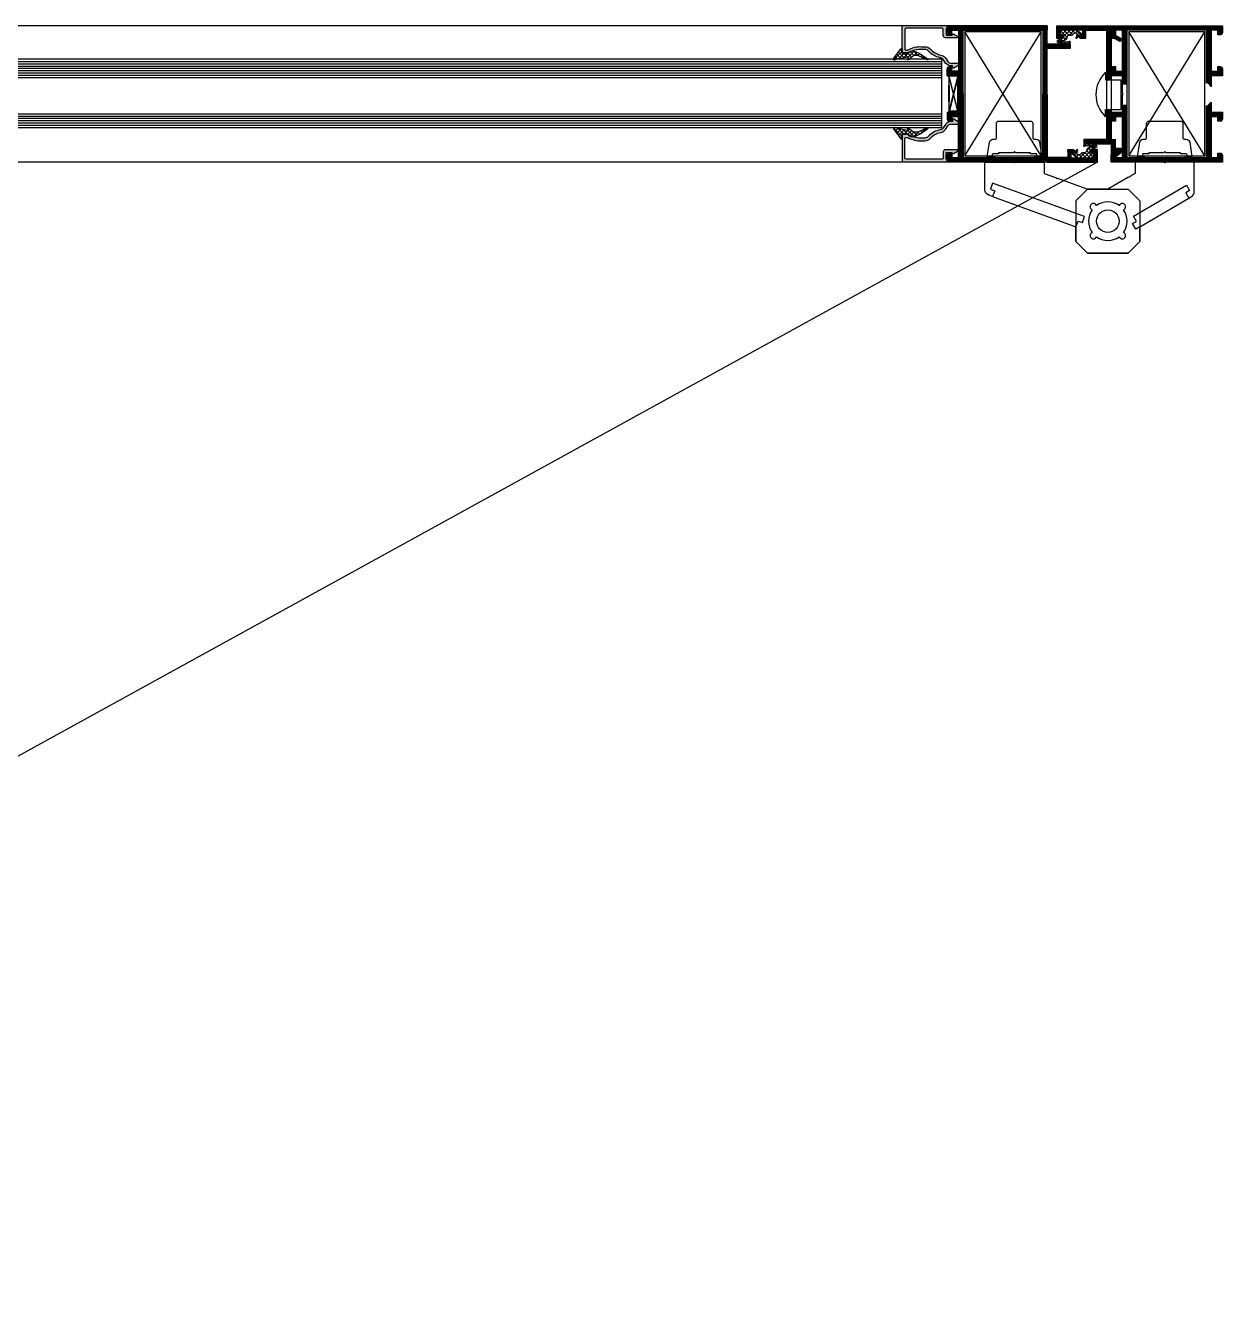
# Model space of a CAD drawing. Header units: inches. Extents: x 21 to 38546, y 13 to 15001.
# Drawn here: x 5049 to 5101.6, y 1296 to 1352.1 of the extents above; entities that cross this region are included whole.
import ezdxf

# ---------------------------------------------------------------- set-up
doc = ezdxf.new("R2010")
doc.units = ezdxf.units.IN
doc.header["$MEASUREMENT"] = 0
for name, color, linetype, lineweight in [('Z_MİM_-KM-DOOR-FRAM', 8, 'Continuous', 25), ('Z_MİM_00', 8, 'Continuous', 25), ('Z_MİM_11', 8, 'Continuous', 25), ('Z_MİM_MYM_CAM', 8, 'Continuous', 25), ('Z_MİM_profiller', 8, 'Continuous', 25)]:
    doc.layers.add(name, color=color, linetype=linetype, lineweight=lineweight)
pattern_1 = [(44.99999999999998, (-12.07030984006997, 30.65162114456598), (-0.0088388347648318, 0.0088388347648319), [])]

# ---------------------------------------------------------------- blocks, each defined once
blk = doc.blocks.new('m12')
for p, q in [((-539.2972148962028, 1418.508664331702), (-560.8916874186644, 1405.911888693602)), ((-474.6492026855532, 1405.169878742013), (-511.2972148961975, 1418.508664331729))]:
    blk.add_line(p, q)
for points in [[(-562.0568924600132, 1405.232185752812, 0.2667502984551702), (-563.2972148962027, 1403.072738500566), (-563.2972148962027, 1390.008664331702), (-550.5939822147714, 1390.008664331702), (-550.2972148962028, 1390.308664331702), (-549.9962287815608, 1390.008664331702), (-537.2972148962028, 1390.008664331702), (-537.2972148962028, 1395.008664331702), (-534.9520311380468, 1396.376688190627), (-534.8684572226605, 1396.822895665656), (-534.352703662634, 1396.726295884617), (-525.2972148962028, 1402.008664331702), (-516.2972148962028, 1402.008664331702), (-511.2972148962028, 1407.008664331702), (-511.2972148962028, 1425.008664331702), (-516.2972148962028, 1430.008664331702), (-534.2972148962028, 1430.008664331702), (-539.2972148962028, 1425.008664331702), (-539.2972148962028, 1418.508664331702), (-537.5696570944048, 1419.516406382751), (-536.1588182229382, 1417.097825460234), (-537.8863760247343, 1416.090083409186), (-536.5259242558197, 1413.757880376761), (-559.8479545800776, 1400.153362687611), (-561.2587934515461, 1402.571943610127), (-559.5312356497482, 1403.579685661175), (-560.8916874186644, 1405.911888693602)], [(-484.2972148962028, 1390.308664331714), (-484.5982010108447, 1390.008664331714), (-497.2972148962027, 1390.008664331714), (-497.2972148962027, 1395.008664331714), (-502.6721664582321, 1396.964986710915), (-502.8395745397495, 1397.323982761555), (-503.1947848300053, 1397.155204242121), (-516.5295568323864, 1402.008664331714), (-534.2972148962028, 1402.008664331714), (-539.2972148962028, 1407.008664331714), (-539.2972148962028, 1425.008664331714), (-534.2972148962028, 1430.008664331714), (-516.2972148962028, 1430.008664331714), (-511.2972148962028, 1425.008664331714), (-511.2972148962028, 1418.508664331714), (-512.2206692831833, 1415.971494255591), (-514.1000545247545, 1416.655534542243), (-515.0577109260659, 1414.024395204042), (-474.6509282322723, 1399.317529041039), (-473.693271830961, 1401.94866837924), (-475.5726570725321, 1402.632708665891), (-474.6492026855532, 1405.169878742013), (-472.9421645378891, 1404.548567667507, -0.3152987888789855), (-471.2972148962028, 1402.199336115541), (-471.2972148962028, 1390.008664331714), (-484.0004475776343, 1390.008664331714)], [(-520.3553437173316, 1409.092891833171), (-519.9972005970822, 1408.734748712923, 1.081052588357908), (-518.0232992774229, 1410.708650032583), (-518.3814423976721, 1411.066793152831, 0.3205723994267852), (-518.3814423976721, 1420.950535510574), (-518.0232992774229, 1421.308678630822), (-518.3814423976776, 1420.950535510582), (-518.0232992773336, 1421.308678630925, 1.081052588357908), (-519.9972005969933, 1423.282579950585), (-520.3553437173316, 1422.924436830234, 0.3205723994267881), (-530.239086075074, 1422.924436830234), (-530.5972291954669, 1423.282579950629, 1.081052588225139), (-532.5711305150846, 1421.308678630911), (-532.2129873947317, 1420.950535510576, 0.3205723994268065), (-532.2129873947335, 1411.066793152831), (-532.5711305150409, 1410.708650032542, 1.081052588225139), (-530.597229195323, 1408.734748712923), (-530.239086075074, 1409.092891833171), (-530.597229195323, 1408.734748712923), (-530.239086075085, 1409.092891833179, 0.3205723994267926)], [(-558.2970148962024, 1379.508884331702, 0.414213562373094), (-558.7970023962018, 1380.008871831702), (-559.7969773962025, 1380.008871831702, -0.3691552926193429), (-561.2786671608256, 1381.275418516437), (-562.2938694403067, 1387.719775445825, -0.4607546790209311), (-562.0469211462025, 1388.008671831702), (-559.5469836462019, 1388.008671831702, -0.4142135623730974), (-559.2969898962032, 1387.758678081702), (-559.2969898962032, 1387.558683081702, -0.4142135623730557), (-559.5969823962034, 1387.258690581702), (-559.7969773962025, 1387.258690581702, 0.4142135623731158), (-560.0969698962028, 1386.958698081702), (-560.0969698962028, 1386.708704331701, 0.4142135623730951), (-559.7969773962025, 1386.408711831701), (-557.2970398962016, 1386.408711831701), (-557.2970398962016, 1385.908724331702), (-550.7972023962021, 1385.908724331702), (-550.2972148962028, 1385.408736831701), (-549.7972273962016, 1385.908724331702), (-543.297389896202, 1385.908724331702), (-543.297389896202, 1386.408711831701), (-540.7974523962013, 1386.408711831701, 0.4142135623730951), (-540.4974598962028, 1386.708704331701), (-540.4974598962028, 1386.958698081702, 0.4142135623731159), (-540.7974523962013, 1387.258690581702), (-540.9974473962021, 1387.258690581702, -0.4142135623730558), (-541.2974398962026, 1387.558683081702), (-541.2974398962026, 1387.758678081702, -0.4142135623730974), (-541.0474461462029, 1388.008671831702), (-538.5475086462021, 1388.008671831702, -0.4607546790209311), (-538.300560352099, 1387.719775445825), (-539.315762631578, 1381.275418516437, -0.3691552926193427), (-540.7974523962013, 1380.008871831702), (-541.797427396202, 1380.008871831702, 0.414213562373094), (-542.2974148962014, 1379.508884331702), (-542.2974148962014, 1373.009046831702, -0.4142135623730951), (-543.297389896202, 1372.009071831702), (-550.2972148962028, 1372.009071831702), (-557.2970398962016, 1372.009071831702, -0.4142135623730951), (-558.2970148962024, 1373.009046831702)], [(-492.2970148962023, 1379.508884331714, 0.414213562373094), (-492.7970023962017, 1380.008871831714), (-493.7969773962024, 1380.008871831714, -0.3691552926193429), (-495.2786671608256, 1381.275418516449), (-496.2938694403066, 1387.719775445837, -0.4607546790209311), (-496.0469211462024, 1388.008671831714), (-493.5469836462018, 1388.008671831714, -0.4142135623730974), (-493.296989896203, 1387.758678081714), (-493.296989896203, 1387.558683081714, -0.4142135623730557), (-493.5969823962033, 1387.258690581714), (-493.7969773962024, 1387.258690581714, 0.4142135623731158), (-494.0969698962028, 1386.958698081714), (-494.0969698962028, 1386.708704331713, 0.4142135623730951), (-493.7969773962024, 1386.408711831713), (-491.2970398962016, 1386.408711831713), (-491.2970398962016, 1385.908724331713), (-484.7972023962022, 1385.908724331713), (-484.2972148962028, 1385.408736831713), (-483.7972273962016, 1385.908724331713), (-477.2973898962019, 1385.908724331713), (-477.2973898962019, 1386.408711831713), (-474.7974523962013, 1386.408711831713, 0.4142135623730951), (-474.4974598962028, 1386.708704331713), (-474.4974598962028, 1386.958698081714, 0.4142135623731159), (-474.7974523962013, 1387.258690581714), (-474.9974473962021, 1387.258690581714, -0.4142135623730558), (-475.2974398962026, 1387.558683081714), (-475.2974398962026, 1387.758678081714, -0.4142135623730974), (-475.0474461462028, 1388.008671831714), (-472.5475086462021, 1388.008671831714, -0.4607546790209311), (-472.3005603520988, 1387.719775445837), (-473.3157626315779, 1381.275418516449, -0.3691552926193427), (-474.7974523962013, 1380.008871831714), (-475.797427396202, 1380.008871831714, 0.414213562373094), (-476.2974148962014, 1379.508884331714), (-476.2974148962014, 1373.009046831714, -0.4142135623730951), (-477.2973898962019, 1372.009071831714), (-484.2972148962028, 1372.009071831714), (-491.2970398962016, 1372.009071831714, -0.4142135623730951), (-492.2970148962023, 1373.009046831714)]]:
    blk.add_lwpolyline(points, format="xyb", close=True)
blk.add_circle((-525.2972148962028, 1416.008664331713), 5)
blk = doc.blocks.new('*X100')
for p, q in [((0.6000000000000008, 14.74213562373095), (1.057864376269052, 15.2)), ((4.509902576697313, 11.4), (0.7549512883486603, 15.15495128834866)), ((0.9619417888266475, 13.33631045959123), (2.14321790242024, 14.51758657318482)), ((3.299999999999995, 10.84213562373095), (0.9979687022159378, 13.14416692151501)), ((1.298532951600398, 11.90513466939861), (3.153370446972448, 13.75997216477066)), ((1.607645654396018, 10.44648041922786), (4.16352299152466, 13.0023577563565)), ((4.328932188134529, 11.40000000000001), (5.173675536076872, 12.24474334794235)), ((1.069542366343369, 8.140610178208844), (1.571699141100899, 8.642766952966374)), ((4.506407832308855, 7.867960838455727), (1.5542718882059, 10.82009678255868)), ((1.858297259713005, 8.929365071578482), (3.299999999999995, 10.37106781186547)), ((4.501320343559641, 6.105281374238569), (1.898532951600403, 8.708068766197808)), ((1.898762177912838, 7.202063036811945), (3.582646961574107, 8.885947820473213)), ((2.485798732107331, 4.2535656850737), (4.555922317655451, 6.323689270621821)), ((4.046278254943945, 4.792556509887898), (2.487055078389392, 6.351779686442451)), ((2.552893218813454, 6.088427124746192), (4.432233047033633, 7.96776695296637)), ((1.327106781186547, 0.4406601717798216), (0.9114595351060168, 0.8563074178603519)), ((0.9590909090909095, 0.9590909090909095), (3.099999999999991, 3.099999999999991)), ((2.034213562373094, 1.501320343559641), (1.471252403545368, 2.064281502387369)), ((2.741320343559641, 2.561980515339465), (2.031045271984718, 3.272255586914386)), ((3.448427124746186, 3.622640687119284), (2.59083814042407, 4.480229671441403))]:
    blk.add_line(p, q)
blk = doc.blocks.new('2213')
for p, q in [((50, 70), (94, 70)), ((50, 70), (50, 68)), ((50, 62), (50, 68)), ((52, 68), (52, 40)), ((87, 68), (52, 68)), ((87, 40), (87, 68)), ((89, 68), (89, 50)), ((92, 68), (89, 68)), ((92, 66), (92, 68)), ((50, 62), (40, 62)), ((40, 62), (40, 60)), ((40, 60), (50, 60)), ((50, 40.3), (50, 60)), ((92, 50), (92, 52)), ((89, 50), (92, 50)), ((89, 48), (89, 40.3)), ((94, 48), (89, 48)), ((50, 40.3), (50.30000000000001, 40)), ((50, 39.7), (50.30000000000001, 40)), ((50, 39.7), (50, 12)), ((52, 12), (52, 40)), ((87, 40), (87, 12)), ((89, 40.3), (88.7, 40)), ((89, 39.7), (88.7, 40)), ((89, 32), (89, 39.7)), ((94, 32), (89, 32)), ((89, 12), (89, 30)), ((89, 30), (92, 30)), ((92, 30), (92, 28)), ((28, 10), (28, 15.5)), ((31, 14.3), (29.5, 14.3)), ((29.5, 14.3), (29.5, 11.8)), ((29.5, 11.8), (39.5, 11.8)), ((39.5, 14.3), (38, 14.3)), ((39.5, 11.8), (39.5, 14.3)), ((41, 15.5), (41, 12)), ((41, 12), (50, 12)), ((87, 12), (52, 12)), ((92, 12), (89, 12)), ((92, 14), (92, 12)), ((50, 10), (28, 10)), ((50, 10), (94, 10))]:
    blk.add_line(p, q)
for points in [[(94, 70), (94, 67, -0.4142135623730951), (93, 66), (92, 66)], [(94, 48), (94, 51, 0.414213562373095), (93, 52), (92, 52)], [(94, 32), (94, 29, -0.414213562373095), (93, 28), (92, 28)], [(28, 15.5), (30.4, 15.5, -0.4142135623730951), (31, 14.9), (31, 14.3)], [(41, 15.5), (38.6, 15.5, 0.414213562373095), (38, 14.9), (38, 14.3)], [(94, 10), (94, 13, 0.4142135623730951), (93, 14), (92, 14)]]:
    blk.add_lwpolyline(points, format="xyb")
blk = doc.blocks.new('2205')
for p, q in [((26.10000000000001, 56), (26.10000000000001, 57.5)), ((26.10000000000001, 57.5), (28.7, 55.4)), ((12, 50), (12, 52)), ((12, 52), (24, 52)), ((24, 52), (24, 56)), ((24, 56), (26.10000000000001, 56)), ((26, 54), (26, 50)), ((27.5, 54), (26, 54)), ((22.00000000000001, 50), (12, 50)), ((22, 15.3), (22.00000000000001, 50)), ((24, 5.700000000000001), (24, 50)), ((24, 50), (26, 50)), ((22, 15.3), (22.3, 15)), ((22.3, 15), (22, 14.7)), ((22, 2), (22, 14.7)), ((25.7, 5.7), (24, 5.700000000000001)), ((25.7, 5.7), (27.7, 6.799999999999998)), ((0, 0), (3e-16, 5.5)), ((3e-16, 5.5), (2.5, 5.5)), ((0, 0), (24, 0)), ((3, 4.299999999999998), (1.5, 4.299999999999998)), ((1.5, 4.299999999999998), (1.5, 1.799999999999999)), ((1.5, 1.799999999999999), (11.5, 1.799999999999999)), ((3, 5), (3, 4.299999999999998)), ((10, 4.299999999999998), (10, 5)), ((11.5, 4.299999999999998), (10, 4.299999999999998)), ((10.5, 5.5), (13, 5.5)), ((11.5, 1.799999999999999), (11.5, 4.299999999999998)), ((13, 5.5), (13, 2)), ((13, 2), (22, 2)), ((24, 0), (24, 4.2)), ((24, 4.2), (26, 4.2)), ((26, 4.2), (28.4, 5.599999999999998))]:
    blk.add_line(p, q)
for centre, radius, start, end in [((27.95999999999989, 54.8200000000001), 0.9402127418834924, 240.7086378290247, 38.08877288096624), ((27.89799999999997, 6.111333333333305), 0.7165652641440171, 314.4722906372063, 106.0405836898524), ((2.5, 5), 0.5, 0, 90), ((10.5, 5), 0.5, 90, 180)]:
    blk.add_arc(centre, radius, start, end)
blk = doc.blocks.new('*X97')
for p, q in [((30.12388155425117, 15.83805922287442), (28.60955262170048, 17.35238815542512)), ((28.73205806953521, 16.35768939877062), (29.3, 16.92563132923541)), ((29.37436867076458, 17), (30.02924240491751, 17.65487373415291)), ((30.52970773009196, 17.2), (30.0683209115074, 17.66138681858457)), ((31.34213562373095, 17.19999999999999), (31.94213562373095, 17.8)), ((32.29747468305833, 17.2), (31.69747468305832, 17.8)), ((33.082426932523, 17.17252435582567), (33.52792206135787, 17.61801948466054)), ((34.13262081801235, 17.13262081801235), (33.70873606004115, 17.55650557598354)), ((29.70000000000001, 13.79009742330268), (30.10990257669733, 14.2)), ((30.52640687119285, 11.9), (29.7, 12.72640687119284)), ((29.89106781186548, 12.21339828220179), (32.81941738241592, 15.14174785275223)), ((32.29417382415922, 11.9), (29.99708691207962, 14.19708691207961)), ((30.02809041582063, 15.88595479208968), (30.67370849898477, 16.53157287525381)), ((31.12198051533946, 15.21207793864214), (32.07326838446488, 16.16336580776756)), ((34.06194077712559, 11.9), (31.2, 14.76194077712558)), ((32.93514613495402, 14.79456159513794), (31.22970773009197, 16.5)), ((31.34543648263007, 11.9), (33.57119706885839, 14.12576058622832)), ((33.11320343559643, 11.9), (35.10660171779822, 13.89339828220178)), ((35.82970773009196, 11.9), (33.61213466261495, 14.11757306747701)), ((34.8809703885628, 11.9), (36.10477631085025, 13.12380592228744)), ((37.29126628561808, 12.20620839744024), (36.36456223588194, 13.13291244717639)), ((36.6, 15.38679656440357), (36.61980515339465, 15.40660171779821)), ((36.64873734152918, 11.9), (38.75898987322333, 14.01025253169416)), ((38.28294042996507, 12.98230120605962), (36.93912639399589, 14.32611524202881)), ((36.98512129857035, 14.00415091000755), (37.66032346285427, 14.67935307429146)), ((39.20000000000001, 13.83300858899106), (39.03300858899107, 14))]:
    blk.add_line(p, q)
blk = doc.blocks.new('A$C26d8dfcf')
h = blk.add_hatch()
h.set_pattern_fill('ANSI31', color=256, scale=0.1, angle=360, style=0)
h.set_pattern_definition([(44.99999999999998, (-12.11030984008175, 30.65162114456598), (-0.0088388347648318, 0.0088388347648319), [])])
h.paths.add_polyline_path([(245.9468377056801, 73.09734060960864), (245.9468377056801, 75.86734060961591), (245.916837705674, 75.89734060960882), (245.9468377056801, 75.92734060961357), (245.9468377056801, 77.89734060960879), (246.9468377056801, 77.89734060960879), (246.9468377056801, 78.09734060960864), (245.9468377056801, 78.09734060960864), (245.9468377056801, 78.697340609609), (245.9468377056801, 78.89734060960882), (241.5468377056786, 78.89734060960882), (241.5468377056786, 78.59734060960864, 0.4142135623730951), (241.6468377056772, 78.49734060960874), (241.7468377056794, 78.49734060960874), (241.7468377056794, 78.697340609609), (242.0468377056786, 78.697340609609), (242.0468377056786, 76.89734060960882), (241.7468377056794, 76.89734060960882), (241.7468377056794, 77.09734060960864), (241.6468377056772, 77.09734060960864, 0.414213562373095), (241.5468377056786, 76.99734060960874), (241.5468377056786, 76.697340609609), (242.0468377056786, 76.697340609609), (242.0468377056786, 75.92734060961357), (242.0768377056847, 75.89734060960882), (242.0468377056786, 75.86734060961591), (242.0468377056786, 75.09734060960864), (241.5468377056786, 75.09734060960864), (241.5468377056786, 74.79734060960891, 0.4142135623731113), (241.6468377056772, 74.697340609609), (241.7468377056794, 74.697340609609), (241.7468377056794, 74.89734060960882), (242.0468377056786, 74.89734060960882), (242.0468377056786, 73.09734060960864), (241.7468377056794, 73.09734060960864), (241.7468377056794, 73.29734060960891), (241.6468377056772, 73.29734060960891, 0.4142135623730951), (241.5468377056786, 73.197340609609), (241.5468377056786, 72.89734060960879), (243.7776499764077, 72.89734060960879), (243.7776499764077, 73.09734060960864), (242.2468377056794, 73.09734060960864), (242.2468377056794, 75.89734060960882), (242.2468377056794, 78.697340609609), (245.7468377056794, 78.697340609609), (245.7468377056794, 75.89734060960882), (245.7468377056794, 73.09734060960864), (243.7776499764077, 73.09734060960864), (243.7776499764077, 72.89734060960879), (245.9468377056801, 72.89734060960879), (248.1468377056772, 72.89734060960879), (248.1468377056772, 73.447340609609), (247.9068377056865, 73.447340609609, 0.4142135623730951), (247.8468377056779, 73.38734060961133), (247.8468377056779, 73.32734060961366), (247.9968377056794, 73.32734060961366), (247.9968377056794, 73.07734060961366), (246.9968377056793, 73.07734060961366), (246.9968377056793, 73.32734060961366), (247.1468377056772, 73.32734060961366), (247.1468377056772, 73.38734060961133, 0.414213562373095), (247.0868377056686, 73.447340609609), (246.8468377056779, 73.447340609609), (246.8468377056779, 73.09734060960864)])
h = blk.add_hatch()
h.set_pattern_fill('ANSI31', color=256, scale=0.1, angle=360, style=0)
h.set_pattern_definition(pattern_1)
h.paths.add_polyline_path([(248.5468377056786, 73.89734060960882), (247.5468377056786, 73.89734060960882), (247.5468377056786, 73.697340609609), (248.7468377056794, 73.697340609609), (248.7468377056794, 73.29734060960891), (248.9568377056894, 73.29734060960891), (248.9568377056894, 73.14734060960882), (249.2168377056732, 73.35734060960658, 0.8198039027182993), (249.0968377056779, 73.49734060960874), (248.9468377056801, 73.49734060960874), (248.9468377056801, 73.89734060960882), (248.7468377056794, 73.89734060960882), (248.7468377056794, 75.21734060961579), (248.5468377056786, 75.21734060961579)])
h.paths.add_polyline_path([(248.5468377056786, 77.42734060961357), (248.5768377056847, 77.39734060960882), (248.5468377056786, 77.36734060961591), (248.5468377056786, 76.51734060961599), (248.7468377056794, 76.51734060961599), (248.7468377056794, 78.32734060961366), (248.916837705674, 78.32734060961366), (249.1168377056747, 78.21734060961579, 0.7782565938069677), (249.1868377056708, 78.33734060961116), (248.9468377056801, 78.4773406096133), (248.7468377056794, 78.4773406096133), (248.7468377056794, 78.89734060960882), (246.3468377056779, 78.89734060960882), (246.3468377056779, 78.34734060960864), (246.5968377056779, 78.34734060960864, 0.4142135623730951), (246.6468377056772, 78.39734060960882), (246.6468377056772, 78.46734060961579), (246.4968377056794, 78.46734060961579), (246.4968377056794, 78.71734060961577), (247.4968377056793, 78.71734060961577), (247.4968377056793, 78.46734060961579), (247.3468377056779, 78.46734060961579), (247.3468377056779, 78.39734060960882, 0.4142135623730951), (247.3968377056772, 78.34734060960864), (247.6468377056772, 78.34734060960864), (247.6468377056772, 78.697340609609), (248.5468377056786, 78.697340609609)])
h = blk.add_hatch()
h.set_pattern_fill('ANSI31', color=256, scale=0.1, angle=360, style=0)
h.set_pattern_definition(pattern_1)
h.paths.add_polyline_path([(253.6468377056772, 72.89734060960879), (253.6468377056772, 73.197340609609, 0.4142135623730951), (253.5468377056786, 73.29734060960891), (253.4468377056801, 73.29734060960891), (253.4468377056801, 73.09734060960864), (253.1468377056772, 73.09734060960864), (253.1468377056772, 74.89734060960882), (253.4468377056801, 74.89734060960882), (253.4468377056801, 74.69789426246234), (253.5573459899533, 74.69789426246234, 0.3837041459332901), (253.6468377056772, 74.79734060960891), (253.6468377056772, 75.09734060960864), (253.1468377056772, 75.09734060960864), (253.1468377056772, 75.53200052991588), (252.9885845660501, 75.37342324859766), (252.9468377056801, 75.37342324859766), (252.9468377056801, 73.09734060960864), (250.3376499764163, 73.09734060960864), (250.3376499764163, 72.89734060960879)])
h.paths.add_polyline_path([(249.4468377056801, 73.09734060960864), (249.4468377056801, 75.39734060960879), (249.2468377056793, 75.39734060960879), (249.2468377056793, 75.09734060960864), (248.7468377056794, 75.09734060960864), (248.7468377056794, 74.79734060960891, 0.414213562373095), (248.8468377056779, 74.697340609609), (248.9468377056801, 74.697340609609), (248.9468377056801, 74.89734060960882), (249.2468377056793, 74.89734060960882), (249.2468377056793, 73.09734060960864), (248.9468377056801, 73.09734060960864), (248.9468377056801, 73.29734060960891), (248.8468377056779, 73.29734060960891, 0.4142135623730951), (248.7468377056794, 73.197340609609), (248.7468377056794, 72.89734060960879), (250.3376499764163, 72.89734060960879), (250.3376499764163, 73.09734060960864)])
h.paths.add_polyline_path([(249.4468377056801, 78.697340609609), (252.9468377056801, 78.697340609609), (252.9468377056801, 76.37342324859766), (252.9885845660501, 76.37342324859766), (253.1468377056772, 76.21484596727943), (253.1468377056772, 76.697340609609), (253.6468377056772, 76.697340609609), (253.6468377056772, 76.99734060960874, 0.414213562373095), (253.5468377056786, 77.09734060960864), (253.4468377056801, 77.09734060960864), (253.4468377056801, 76.89734060960882), (253.1468377056772, 76.89734060960882), (253.1468377056772, 78.697340609609), (253.4468377056801, 78.697340609609), (253.4468377056801, 78.49734060960874), (253.5468377056786, 78.49734060960874, 0.4142135623730951), (253.6468377056772, 78.59734060960864), (253.6468377056772, 78.89734060960882), (248.7468377056794, 78.89734060960882), (248.7468377056794, 78.59734060960864, 0.4142135623730951), (248.8468377056779, 78.49734060960874), (248.9468377056801, 78.49734060960874), (248.9468377056801, 78.697340609609), (249.2468377056793, 78.697340609609), (249.2468377056793, 76.89734060960882), (248.9468377056801, 76.89734060960882), (248.9468377056801, 77.09734060960864), (248.8468377056779, 77.09734060960864, 0.414213562373095), (248.7468377056794, 76.99734060960874), (248.7468377056794, 76.697340609609), (249.2468377056793, 76.697340609609), (249.2468377056793, 76.33734060961116), (249.4468377056801, 76.33734060961116)])
at = {"layer": 'Z_MİM_profiller'}
h = blk.add_hatch(color=256, dxfattribs=at)
edge = h.paths.add_edge_path()
edge.add_line((241.7230078208304, 77.24612740615656), (242.0022671050647, 77.24612740615656))
edge.add_arc((242.0022671050734, 77.19155680556624), 0.0545706005903242, -59.9999999906571, 90.00000000916123, ccw=False)
edge.add_line((242.0295524053763, 77.14429727915967), (241.8318377056639, 77.03014664405327))
edge.add_arc((241.8168377056664, 77.05612740616488), 0.0299999999970694, 179.9999999977202, 299.9999999976856, ccw=False)
edge.add_line((241.7868377056693, 77.05612740616607), (241.7868377056693, 77.12612740618442))
edge.add_line((241.7868377056693, 77.12612740618442), (241.7230078208304, 77.12612740618442))
edge.add_arc((241.7230078208226, 77.42612740618083), 0.2999999999964018, 215.0000000015367, 270.00000000150357, ccw=False)
edge.add_line((241.4772622075434, 77.25405447527099), (241.3692896767534, 77.40825522991192))
edge.add_arc((241.2054592678735, 77.29353994264335), 0.2000000000171651, 34.99999999598232, 79.67871889418444)
edge.add_arc((241.406127027523, 78.39541672804386), 0.9199999999682562, 221.3832567437989, 259.6787189003643, ccw=False)
edge.add_arc((240.5657862233376, 77.65499297583986), 0.2000000000348149, 41.38325673217528, 89.99999999040847)
edge.add_line((240.5657862233711, 77.85499297587467), (240.3192186580527, 77.85499297587467))
edge.add_arc((240.3668377057265, 76.85612740620276), 0.9999999999886737, 92.72940263995385, 118.9550243750617)
edge.add_arc((239.7858902037469, 77.90612740618835), 0.2000000000221901, 269.99999999815986, 298.9550243700056, ccw=False)
edge.add_line((239.7858902037405, 77.70612740616615), (239.5968377056779, 77.70612740616615))
edge.add_arc((239.5968377056672, 77.73612740615793), 0.0299999999917873, 180.0000000203556, 270.0000000204098, ccw=False)
edge.add_line((239.5668377056754, 77.73612740614728), (239.5668377056754, 78.87612740618442))
edge.add_arc((239.5968377056674, 78.87612740617399), 0.0299999999919862, 89.99999997991591, 179.9999999800787, ccw=False)
edge.add_line((239.5968377056779, 78.90612740616598), (241.5168377056762, 78.90612740616598))
edge.add_arc((241.5168377056867, 78.87612740617404), 0.0299999999919436, 1.983988795473124e-08, 90.00000002002992, ccw=False)
edge.add_line((241.5468377056786, 78.87612740618442), (241.5468377056786, 78.81612740617537))
edge.add_arc((241.5168377056635, 78.81612740616258), 0.0300000000151215, -89.99999997573622, 2.4426583422609838e-08, ccw=False)
edge.add_line((241.5168377056762, 78.78612740614744), (241.4968377056794, 78.78612740614744))
edge.add_line((241.4968377056794, 78.78612740614744), (241.4968377056794, 78.48612740614728))
edge.add_line((241.4968377056794, 78.48612740614728), (241.7668377056762, 78.48612740614728))
edge.add_line((241.7668377056762, 78.48612740614728), (241.7870449651054, 78.52112740615668))
edge.add_arc((241.8130257272182, 78.50612740616589), 0.0299999999947565, 60.00000001445437, 150.0000000145249, ccw=False)
edge.add_line((241.828025727209, 78.53210816827868), (241.9987789026709, 78.43352377645031))
edge.add_arc((241.9807200996888, 78.40224501214958), 0.0361176059744581, -89.99999999048651, 60.00000000945329, ccw=False)
edge.add_line((241.9807200996948, 78.36612740617511), (241.4768377056826, 78.36612740617511))
edge.add_arc((241.4768377056835, 78.46612740617459), 0.0999999999994827, 179.9999999994952, 269.9999999994952, ccw=False)
edge.add_line((241.376837705684, 78.46612740617547), (241.376837705684, 78.73612740614728))
edge.add_arc((241.3268377056843, 78.7361274061477), 0.0499999999997272, 359.9999999995115, 449.9999999995115)
edge.add_line((241.3268377056847, 78.78612740614744), (239.73683770567, 78.78612740614744))
edge.add_arc((239.7368377056705, 78.73612740614776), 0.0499999999996845, 90.00000000055367, 180.0000000005537)
edge.add_line((239.6868377056708, 78.73612740614728), (239.6868377056708, 77.87612740618442))
edge.add_arc((239.7368377056703, 77.87612740618415), 0.0499999999994429, 179.9999999996906, 269.9999999997069)
edge.add_line((239.73683770567, 77.8261274061847), (239.7884779560409, 77.8261274061847))
edge.add_arc((239.7884779560607, 77.89612740615082), 0.0699999999661429, 269.9999999837853, 299.0790985077294)
edge.add_arc((240.3668377056296, 76.85612740614656), 1.120000000004593, 87.42098307092601, 119.0790985217865, ccw=False)
edge.add_line((240.4172345006628, 77.97499297584682), (240.5657862233711, 77.97499297584682))
edge.add_arc((240.5657862233923, 77.6549929758444), 0.3200000000024232, 41.383256745569724, 90.00000000380652, ccw=False)
edge.add_arc((241.4061270275716, 78.39541672808488), 0.8000000000201412, 221.3832567424391, 259.6787188989832)
edge.add_arc((241.2054592679184, 77.29353994266398), 0.319999999985987, 35.000000001685805, 79.6787188999727, ccw=False)
edge.add_line((241.467587922074, 77.47708440229599), (241.5755604528604, 77.3228836476087))
edge.add_arc((241.7230078208269, 77.42612740615218), 0.179999999995612, 215.0000000010877, 270.0000000011308)
h = blk.add_hatch(color=256, dxfattribs=at)
edge = h.paths.add_edge_path()
edge.add_line((241.7230078208304, 74.56612740617535), (242.0022671050647, 74.56612740617535))
edge.add_arc((242.0022671050734, 74.62069800676572), 0.0545706005903526, 269.9999999908388, 419.9999999906571)
edge.add_line((242.0295524053763, 74.66795753317228), (241.8318377056639, 74.78210816827868))
edge.add_arc((241.8168377056664, 74.75612740616708), 0.0299999999970694, 60.00000000231434, 180.0000000022798)
edge.add_line((241.7868377056693, 74.75612740616589), (241.7868377056693, 74.68612740614753))
edge.add_line((241.7868377056693, 74.68612740614753), (241.7230078208304, 74.68612740614753))
edge.add_arc((241.7230078208226, 74.38612740615113), 0.2999999999964018, 89.99999999850183, 144.9999999984687)
edge.add_line((241.4772622075434, 74.55820033706095), (241.3692896767534, 74.40399958242006))
edge.add_arc((241.2054592678735, 74.51871486968861), 0.2000000000171569, 280.3212811058163, 325.000000004021, ccw=False)
edge.add_arc((241.4061270275231, 73.4168380842881), 0.9199999999682754, 100.3212810996373, 138.6167432562029)
edge.add_arc((240.5657862233376, 74.1572618364921), 0.200000000034803, 270.0000000095834, 318.6167432678163, ccw=False)
edge.add_line((240.5657862233711, 73.9572618364573), (240.3192186580527, 73.9572618364573))
edge.add_arc((240.3668377057265, 74.95612740612918), 0.9999999999886569, 241.04497562494151, 267.2705973600494, ccw=False)
edge.add_arc((239.7858902037469, 73.90612740614361), 0.2000000000221777, 61.04497562999238, 90.00000000184014)
edge.add_line((239.7858902037405, 74.1061274061658), (239.5968377056779, 74.1061274061658))
edge.add_arc((239.5968377056672, 74.07612740617402), 0.0299999999917731, 89.99999997953589, 179.9999999796173)
edge.add_line((239.5668377056754, 74.0761274061847), (239.5668377056754, 72.93612740614753))
edge.add_arc((239.5968377056674, 72.93612740615796), 0.0299999999919862, 180.0000000199213, 270.0000000200841)
edge.add_line((239.5968377056779, 72.90612740616598), (241.5168377056762, 72.90612740616598))
edge.add_arc((241.5168377056867, 72.93612740615792), 0.0299999999919436, 269.9999999799701, 359.9999999801601)
edge.add_line((241.5468377056786, 72.93612740614753), (241.5468377056786, 72.99612740615656))
edge.add_arc((241.5168377056634, 72.99612740616938), 0.0300000000151499, 359.999999975519, 449.9999999756819)
edge.add_line((241.5168377056762, 73.02612740618451), (241.4968377056794, 73.02612740618451))
edge.add_line((241.4968377056794, 73.02612740618451), (241.4968377056794, 73.3261274061847))
edge.add_line((241.4968377056794, 73.3261274061847), (241.7668377056762, 73.3261274061847))
edge.add_line((241.7668377056762, 73.3261274061847), (241.7870449651054, 73.29112740617529))
edge.add_arc((241.8130257272182, 73.30612740616607), 0.029999999994774, 209.9999999854244, 299.9999999854986)
edge.add_line((241.828025727209, 73.28014664405327), (241.9987789026709, 73.37873103588163))
edge.add_arc((241.9807200996888, 73.41000980018237), 0.0361176059744581, 299.9999999905467, 449.9999999904865)
edge.add_line((241.9807200996948, 73.44612740615682), (241.4768377056826, 73.44612740615682))
edge.add_arc((241.4768377056835, 73.34612740615735), 0.0999999999994685, 90.00000000048853, 180.0000000004967)
edge.add_line((241.376837705684, 73.34612740615648), (241.376837705684, 73.0761274061847))
edge.add_arc((241.3268377056843, 73.07612740618426), 0.0499999999997272, -89.99999999951149, 5.04826402902836e-10, ccw=False)
edge.add_line((241.3268377056847, 73.02612740618451), (239.73683770567, 73.02612740618451))
edge.add_arc((239.7368377056705, 73.0761274061842), 0.0499999999996845, 179.9999999994301, 269.99999999944635, ccw=False)
edge.add_line((239.6868377056708, 73.0761274061847), (239.6868377056708, 73.93612740614753))
edge.add_arc((239.7368377056703, 73.9361274061478), 0.0499999999994429, 90.00000000029308, 180.0000000003094, ccw=False)
edge.add_line((239.73683770567, 73.98612740614728), (239.7884779560409, 73.98612740614728))
edge.add_arc((239.7884779560607, 73.91612740618112), 0.0699999999661571, 60.920901492250096, 90.0000000161914, ccw=False)
edge.add_arc((240.3668377056296, 74.9561274061854), 1.120000000004593, 240.9209014782135, 272.579016929074)
edge.add_line((240.4172345006628, 73.83726183648514), (240.5657862233711, 73.83726183648514))
edge.add_arc((240.5657862233923, 74.15726183648756), 0.3200000000024232, 269.9999999961986, 318.6167432544356)
edge.add_arc((241.4061270275715, 73.41683808424708), 0.8000000000200865, 100.32128110101132, 138.6167432575561, ccw=False)
edge.add_arc((241.2054592679184, 74.51871486966796), 0.3199999999860251, 280.3212811000364, 324.9999999983221)
edge.add_line((241.467587922074, 74.33517041003597), (241.5755604528604, 74.48937116472325))
edge.add_arc((241.7230078208268, 74.38612740617978), 0.1799999999955887, 89.99999999886012, 144.9999999989071, ccw=False)
for p, q in [((240.5046357247957, 78.8971130306345, 0.0016274945012187), (151.9289387187833, 78.90047471263459)), ((249.2468377056793, 76.33734060961116), (249.4468377056801, 76.33734060961116)), ((240.5046357247957, 72.8971130306345, 0.0016274945012187), (151.9289387187833, 72.90047471263459))]:
    blk.add_line(p, q)
blk.add_lwpolyline([(253.1468377056772, 75.53200052991588), (253.1468377056772, 75.09734060960864), (253.6468377056772, 75.09734060960864), (253.6468377056772, 74.79734060960891, -0.414213562373095), (253.5468377056786, 74.697340609609), (253.4468377056801, 74.697340609609), (253.4468377056801, 74.89734060960882), (253.1468377056772, 74.89734060960882), (253.1468377056772, 73.09734060960864), (253.4468377056801, 73.09734060960864), (253.4468377056801, 73.29734060960891), (253.5468377056786, 73.29734060960891, -0.4142135623730951), (253.6468377056772, 73.197340609609), (253.6468377056772, 72.89734060960879), (248.7468377056794, 72.89734060960879), (248.7468377056794, 73.197340609609, -0.4142135623730951), (248.8468377056779, 73.29734060960891), (248.9468377056801, 73.29734060960891), (248.9468377056801, 73.09734060960864), (249.2468377056793, 73.09734060960864), (249.2468377056793, 74.89734060960882), (248.9468377056801, 74.89734060960882), (248.9468377056801, 74.697340609609), (248.8468377056779, 74.697340609609, -0.414213562373095), (248.7468377056794, 74.79734060960891), (248.7468377056794, 75.09734060960864), (249.2468377056793, 75.09734060960864), (249.2468377056793, 75.86734060961591), (249.2768377056818, 75.89734060960882), (249.2468377056793, 75.92734060961357), (249.2468377056793, 76.697340609609), (248.7468377056794, 76.697340609609), (248.7468377056794, 76.99734060960874, -0.414213562373095), (248.8468377056779, 77.09734060960864), (248.9468377056801, 77.09734060960864), (248.9468377056801, 76.89734060960882), (249.2468377056793, 76.89734060960882), (249.2468377056793, 78.697340609609), (248.9468377056801, 78.697340609609), (248.9468377056801, 78.49734060960874), (248.8468377056779, 78.49734060960874, -0.4142135623730951), (248.7468377056794, 78.59734060960864), (248.7468377056794, 78.89734060960882), (253.6468377056772, 78.89734060960882), (253.6468377056772, 78.59734060960864, -0.4142135623730951), (253.5468377056786, 78.49734060960874), (253.4468377056801, 78.49734060960874), (253.4468377056801, 78.697340609609), (253.1468377056772, 78.697340609609), (253.1468377056772, 76.89734060960882), (253.4468377056801, 76.89734060960882), (253.4468377056801, 77.09734060960864), (253.5468377056786, 77.09734060960864, -0.414213562373095), (253.6468377056772, 76.99734060960874), (253.6468377056772, 76.697340609609), (253.1468377056772, 76.697340609609), (253.1468377056772, 76.21484596727943)], format="xyb")
blk.add_lwpolyline([(252.9468377056801, 76.37342324859766), (252.9468377056801, 78.697340609609), (249.4468377056801, 78.697340609609), (249.4468377056801, 73.09734060960864), (252.9468377056801, 73.09734060960864), (252.9468377056801, 75.37342324859766)])
at = {"layer": 'Z_MİM_11', "linetype": 'Continuous'}
for p, q in [((242.322488245929, 73.18100963724828), (245.6708876454068, 78.62683549775784)), ((245.6708876454068, 73.18100963724828), (242.322488245929, 78.62683549775784)), ((249.5246334897383, 73.18100963724828), (252.8730328892379, 78.62683549775784)), ((252.8730328892379, 73.18100963724828), (249.5246334897383, 78.62683549775784))]:
    blk.add_line(p, q, dxfattribs=at)
at = {"layer": 'Z_MİM_11'}
for p, q in [((248.5068377056887, 76.84734060960864), (248.5068377056887, 76.51734060961599)), ((241.6168732337792, 76.70612740616615), (241.6168732337792, 75.13204903432461)), ((242.0168732337806, 75.13204903432461), (241.6168732337792, 76.70612740616615)), ((242.0168732337806, 76.70612740616615), (241.6168732337792, 75.13204903432461)), ((241.6177122083173, 75.56606359125408), (241.6177122083173, 76.26606359125391)), ((241.6179350082457, 76.70612740616615), (241.6179350082457, 75.1320490343478)), ((242.0179350082435, 75.1320490343478), (241.6179350082457, 76.70612740616615)), ((242.0179350082435, 76.70612740616615), (241.6179350082457, 75.1320490343478)), ((242.0179350082435, 76.70612740616615), (241.6179350082457, 76.70612740616615)), ((242.0179350082435, 76.70612740616615), (241.6179350082457, 76.70612740616615)), ((241.6268732337994, 75.10727679470845), (241.6268732337994, 76.68135516655002)), ((242.0268732338008, 76.68135516655002), (241.6268732337994, 75.10727679470845)), ((242.0268732338008, 75.10727679470845), (241.6268732337994, 76.68135516655002)), ((242.0279350082637, 76.68135516655002), (241.6268732337994, 76.68135516655002)), ((241.6277122083375, 76.24734060962054), (241.6277122083375, 75.54734060962028)), ((241.6279350082659, 75.10727679470845), (241.6279350082659, 76.6813551665382)), ((242.0279350082637, 76.6813551665382), (241.6279350082659, 75.10727679470845)), ((242.0279350082637, 75.10727679470845), (241.6279350082659, 76.6813551665382)), ((242.0279350082637, 76.6813551665382), (241.6279350082659, 76.6813551665382)), ((242.0179350082435, 76.70612740616615), (242.0179350082435, 75.1320490343478)), ((242.0179350082435, 75.13204903432461), (242.0179350082435, 76.70612740616615)), ((242.0279350082637, 76.68135516655002), (242.0279350082637, 75.10727679470845)), ((242.0279350082637, 75.10727679470845), (242.0279350082637, 76.6813551665382)), ((248.5068377056887, 76.51734060961599), (249.1836391804282, 76.51734060961599)), ((249.1836391804282, 76.51734060961599), (249.1836391804282, 75.21734060961579)), ((242.0179350082435, 75.13204903432461), (241.6168732337792, 75.13204903432461)), ((242.0179350082435, 75.1320490343478), (241.6179350082457, 75.1320490343478)), ((248.5068377056887, 75.21734060961579), (249.1836391804282, 75.21734060961579)), ((248.5068377056887, 74.88734060961133), (248.5068377056887, 75.21734060961579)), ((249.2468377056793, 75.39734060960879), (249.4468377056801, 75.39734060960879)), ((242.0279350082637, 75.10727679470845), (241.6279350082659, 75.10727679470845)), ((242.0279350082637, 75.10727679470845), (241.6279350082659, 75.10727679470845))]:
    blk.add_line(p, q, dxfattribs=at)
at = {"layer": 'Z_MİM_11', "linetype": 'Continuous', "elevation": 0.0016274945012187}
for points in [[(245.6708876454068, 78.62683549775784), (242.322488245929, 78.62683549775784), (242.322488245929, 73.18100963724828), (245.6708876454068, 73.18100963724828)], [(252.8730328892379, 78.62683549775784), (249.5246334897383, 78.62683549775784), (249.5246334897383, 73.18100963724828), (252.8730328892379, 73.18100963724828)]]:
    blk.add_lwpolyline(points, close=True, dxfattribs=at)
at = {"layer": 'Z_MİM_11', "elevation": 0.0016274945012187}
for points in [[(246.9431816975157, 78.1959686306286), (246.9031816975002, 78.1959686306286), (246.8431816975135, 78.17596863063362), (246.7831816975049, 78.17596863063362), (246.7131816975089, 78.17596863063362), (246.6531816975003, 78.17596863063362), (246.6131816975103, 78.17596863063362), (246.5831816975042, 78.17596863063362), (246.5431816975142, 78.18596863063112), (246.5131816975081, 78.1959686306286), (246.4731816975182, 78.1959686306286), (246.4731816975182, 78.20596863062656), (246.493181697515, 78.22596863063336), (246.5331816975049, 78.23596863063129), (246.5831816975042, 78.23596863063129), (246.6231816975196, 78.2459686306288), (246.6731816975189, 78.2459686306288), (246.7231816975182, 78.26596863062424), (246.7831816975049, 78.29596863062899), (246.813181697511, 78.3459686306287), (246.8331816975042, 78.40596863062638), (246.853181697501, 78.46596863062405), (246.8631816975103, 78.47596863063336), (246.9131816975096, 78.48596863063129), (246.9531816974996, 78.48596863063129), (247.0331816975049, 78.48596863063129), (247.1231816975196, 78.57596863063327), (247.1631816975096, 78.58596863063119), (247.2131816975088, 78.57596863063327), (247.243181697515, 78.54596863062899), (247.243181697515, 78.50596863062628), (247.2331816975056, 78.43596863063112), (247.2231816975182, 78.40596863062638), (247.2031816974995, 78.37596863063345), (247.2031816974995, 78.35596863062666), (247.2331816975056, 78.3459686306287), (247.2931816975142, 78.39596863062889), (247.313181697511, 78.43596863063112), (247.3431816975135, 78.47596863063336), (247.4231816975189, 78.4959686306288), (247.4531816974995, 78.4959686306288), (247.4631816975088, 78.50596863062628), (247.4631816975088, 78.52596863063354), (247.2331816975056, 78.70596863062654), (246.5531816975017, 78.70596863062654), (246.5131816975081, 78.64596863062889), (246.5131816975081, 78.51596863062424), (246.5231816975174, 78.4959686306288), (246.5431816975142, 78.47596863063336), (246.6531816975003, 78.47596863063336), (246.6631816975096, 78.46596863062405), (246.6631816975096, 78.40596863062638), (246.6531816975003, 78.36596863062414), (246.6431816975128, 78.3459686306287), (246.603181697501, 78.3359686306312), (246.5431816975142, 78.30596863062647), (246.4531816974995, 78.27596863063354), (246.3831816975035, 78.2459686306288), (246.3731816975196, 78.22596863063336), (246.3631816975103, 78.1959686306286), (246.3831816975035, 78.16596863062432), (246.4231816975189, 78.15596863062638), (246.4631816975089, 78.14596863062889), (246.5131816975081, 78.13596863063094), (246.5731816975203, 78.12596863063345), (246.6231816975196, 78.11596863062414), (246.6731816975189, 78.11596863062414), (246.7331816975057, 78.11596863062414), (246.7831816975049, 78.11596863062414), (246.8231816975203, 78.11596863062414), (246.8631816975103, 78.12596863063345), (246.9031816975002, 78.13596863063094), (246.9531816974996, 78.15596863062638), (246.9631816975089, 78.17596863063362)], [(239.916837705674, 77.77411368831326), (240.0168377056762, 77.79411368833189), (240.1768377056833, 77.75411368831828), (240.3368377056941, 77.67411368831334), (240.666837705674, 77.45411368831809), (240.7068377056894, 77.41411368830404), (240.6868377056926, 77.39411368833225), (240.666837705674, 77.39411368833225), (240.2568377056887, 77.58411368832276), (240.15683770569, 77.59411368833204), (240.0368377056948, 77.56411368830413), (239.9868377056919, 77.51411368830395), (239.9368377056926, 77.48411368832284), (239.8968377056808, 77.43411368832265), (239.8568377056872, 77.40411368831792), (239.8068377056879, 77.38411368832294), (239.7868377056948, 77.40411368831792), (239.8068377056879, 77.43411368832265), (239.836837705694, 77.46411368830421), (239.8468377056779, 77.49411368833216), (239.836837705694, 77.51411368830395), (239.7268377056826, 77.49411368833216), (239.586837705694, 77.47411368831355), (239.4468377056801, 77.43411368832265), (239.2868377056948, 77.40411368831792), (239.2368377056919, 77.38411368832294), (239.2068377056894, 77.38411368832294), (239.1868377056926, 77.40411368831792), (239.1868377056926, 77.43411368832265), (239.2068377056894, 77.47411368831355), (239.5068377056887, 77.87411368831363), (239.5668377056754, 77.87411368831363), (239.5668377056754, 77.65411368831792), (239.7868377056948, 77.65411368831792), (239.8868377056933, 77.74411368833216), (239.8968377056808, 77.75411368831828)], [(247.6425913474995, 73.33234060960649), (247.6325913474902, 73.322340609609), (247.582591347491, 73.31234060961107), (247.542591347501, 73.31234060961107), (247.4625913474956, 73.31234060961107), (247.3725913474809, 73.22234060960864), (247.3325913474909, 73.21234060961116), (247.2825913474917, 73.22234060960864), (247.2525913474856, 73.25234060961337), (247.2525913474856, 73.29234060961562), (247.2625913474949, 73.36234060961124), (247.2725913474824, 73.39234060961599), (247.292591347501, 73.4223406096089), (247.292591347501, 73.44234060961571), (247.2625913474949, 73.45234060961366), (247.2025913474863, 73.40234060961346), (247.1825913474932, 73.36234060961124), (247.152591347487, 73.322340609609), (247.0725913474816, 73.30234060961357), (247.042591347501, 73.30234060961357), (247.0325913474917, 73.29234060961562), (247.0325913474917, 73.27234060960882), (247.2625913474949, 73.09234060961577), (247.9425913475024, 73.09234060961577), (247.9825913474924, 73.15234060961346), (247.9825913474924, 73.28234060960631), (247.9725913474831, 73.30234060961357), (247.9525913474863, 73.322340609609), (247.8425913475003, 73.322340609609), (247.832591347491, 73.33234060960649), (247.832591347491, 73.39234060961599), (247.8425913475003, 73.43234060960637), (247.8525913474879, 73.45234060961366), (247.8925913474995, 73.46234060961116), (247.9525913474863, 73.49234060961591), (248.042591347501, 73.52234060960879), (248.1125913474971, 73.55234060961357), (248.1225913474809, 73.572340609609), (248.1325913474902, 73.6023406096133), (248.1125913474971, 73.63234060960667), (248.0725913474817, 73.64234060961599), (248.0325913474917, 73.65234060961346), (247.9825913474924, 73.66234060961095), (247.9225913474838, 73.67234060960891), (247.8725913474809, 73.68234060960641), (247.8225913474815, 73.68234060960641), (247.7625913474949, 73.68234060960641), (247.7125913474956, 73.68234060960641), (247.6725913474838, 73.68234060960641), (247.6325913474902, 73.67234060960891), (247.5925913475003, 73.66234060961095), (247.542591347501, 73.64234060961599), (247.5325913474917, 73.62234060960871), (247.5525913474885, 73.6023406096133), (247.5925913475003, 73.6023406096133), (247.652591347487, 73.62234060960871), (247.7125913474956, 73.62234060960871), (247.7825913474917, 73.62234060960871), (247.8425913475003, 73.62234060960871), (247.8825913474902, 73.62234060960871), (247.9125913474963, 73.62234060960871), (247.9525913474863, 73.61234060961121), (247.9825913474924, 73.6023406096133), (248.0225913474824, 73.6023406096133), (248.0225913474824, 73.59234060961579), (248.0025913474856, 73.572340609609), (247.9625913474956, 73.56234060961106), (247.9125913474963, 73.56234060961106), (247.8725913474809, 73.55234060961357), (247.8225913474815, 73.55234060961357), (247.7725913474824, 73.5323406096063), (247.7125913474956, 73.50234060961337), (247.6825913474931, 73.45234060961366), (247.6625913474963, 73.39234060961599)]]:
    blk.add_lwpolyline(points, close=True, dxfattribs=at)
at = {"layer": 'Z_MİM_11'}
blk.add_lwpolyline([(239.916837705674, 74.02917479288134), (240.0168377056762, 74.00917479286272), (240.1768377056833, 74.04917479287631), (240.3368377056941, 74.12917479288123), (240.666837705674, 74.34917479287652), (240.7068377056894, 74.38917479289056), (240.6868377056926, 74.40917479286236), (240.666837705674, 74.40917479286236), (240.2568377056887, 74.21917479287185), (240.15683770569, 74.20917479286256), (240.0368377056948, 74.23917479289048), (239.9868377056919, 74.28917479289065), (239.9368377056926, 74.31917479287176), (239.8968377056808, 74.36917479287195), (239.8568377056872, 74.39917479287669), (239.8068377056879, 74.41917479287167), (239.7868377056948, 74.39917479287669), (239.8068377056879, 74.36917479287195), (239.836837705694, 74.33917479289039), (239.8468377056779, 74.30917479286245), (239.836837705694, 74.28917479289065), (239.7268377056826, 74.30917479286245), (239.586837705694, 74.32917479288108), (239.4468377056801, 74.36917479287195), (239.2868377056948, 74.39917479287669), (239.2368377056919, 74.41917479287167), (239.2068377056894, 74.41917479287167), (239.1868377056926, 74.39917479287669), (239.1868377056926, 74.36917479287195), (239.2068377056894, 74.32917479288108), (239.5068377056887, 73.92917479288099), (239.5668377056754, 73.92917479288099), (239.5668377056754, 74.14917479287669), (239.7868377056948, 74.14917479287669), (239.8868377056933, 74.05917479286244), (239.8968377056808, 74.04917479287631)], close=True, dxfattribs=at)
blk.add_arc((249.4203127873152, 75.86734060961591), 1.33971516553118, 132.987810894586, 227.012189105414, dxfattribs=at)
at = {"layer": 'Z_MİM_MYM_CAM'}
for p, q in [((149.5326707526706, 77.32488349270758), (241.290325508362, 77.32488349270758)), ((149.5326707526706, 77.2248834927077), (241.290325508362, 77.2248834927077)), ((149.5326707526706, 77.1248834927078), (241.290325508362, 77.1248834927078)), ((149.5326707526706, 77.02488349270789), (241.290325508362, 77.02488349270789)), ((149.5326707526706, 76.92488349270752), (241.290325508362, 76.92488349270752)), ((149.5326707526706, 76.8248834927076), (241.290325508362, 76.8248834927076)), ((149.5326707526706, 76.7248834927077), (241.290325508362, 76.7248834927077)), ((149.5326707526706, 76.6248834927078), (241.290325508362, 76.6248834927078)), ((149.5326707526706, 75.02488349270789), (241.290325508362, 75.02488349270789)), ((149.5326707526706, 74.92488349270752), (241.290325508362, 74.92488349270752)), ((149.5326707526706, 74.82488349270758), (241.290325508362, 74.82488349270758)), ((149.5326707526706, 74.7248834927077), (241.290325508362, 74.7248834927077)), ((149.5326707526706, 74.6248834927078), (241.290325508362, 74.6248834927078)), ((149.5326707526706, 74.52488349270789), (241.290325508362, 74.52488349270789)), ((149.5326707526706, 74.42488349270752), (241.290325508362, 74.42488349270752)), ((149.5326707526706, 74.42488349270752), (241.290325508362, 74.42488349270752))]:
    blk.add_line(p, q, dxfattribs=at)
for points in [[(241.290325508362, 77.42488349270752), (149.5326707526706, 77.42488349270752), (149.5326707526706, 74.41353674998754)], [(241.290325508362, 77.42488349270752), (241.290325508362, 74.42435278619905)]]:
    blk.add_lwpolyline(points, dxfattribs=at)
at = {"layer": 'Z_MİM_profiller'}
for points in [[(241.7230078208304, 77.24612740615656), (242.0022671050647, 77.24612740615656, -0.7673269879780606), (242.0295524053763, 77.14429727915967), (241.8318377056639, 77.03014664405327, -0.5773502691895704), (241.7868377056693, 77.05612740616607), (241.7868377056693, 77.12612740618442), (241.7230078208304, 77.12612740618442, -0.2446984432288821), (241.4772622075434, 77.25405447527099), (241.3692896767534, 77.40825522991192, 0.197455453508841), (241.2412927964033, 77.49030365433828, -0.1686681947434591), (240.7158470812756, 77.78721150301679, 0.2153708107689416), (240.5657862233711, 77.85499297587467), (240.3192186580527, 77.85499297587467, 0.1149329606274341), (239.8827147874072, 77.7311274061658, -0.1270166537925254), (239.7858902037405, 77.70612740616615), (239.5968377056779, 77.70612740616615, -0.4142135623735391), (239.5668377056754, 77.73612740614728), (239.5668377056754, 78.87612740618442, -0.4142135623739831), (239.5968377056779, 78.90612740616598), (241.5168377056762, 78.90612740616598, -0.4142135623739831), (241.5468377056786, 78.87612740618442), (241.5468377056786, 78.81612740617537, -0.4142135623739831), (241.5168377056762, 78.78612740614744), (241.4968377056794, 78.78612740614744), (241.4968377056794, 78.48612740614728), (241.7668377056762, 78.48612740614728), (241.7870449651054, 78.52112740615668, -0.4142135623734795), (241.828025727209, 78.53210816827868), (241.9987789026709, 78.43352377645031, -0.7673269879781915), (241.9807200996948, 78.36612740617511), (241.4768377056826, 78.36612740617511, -0.4142135623730951), (241.376837705684, 78.46612740617547), (241.376837705684, 78.73612740614728, 0.4142135623730951), (241.3268377056847, 78.78612740614744), (239.73683770567, 78.78612740614744, 0.4142135623730951), (239.6868377056708, 78.73612740614728), (239.6868377056708, 77.87612740618442, 0.4142135623730951), (239.73683770567, 77.8261274061847), (239.7884779560409, 77.8261274061847, 0.1275668014316753), (239.8224991177703, 77.83495093558258, -0.1390199349809964), (240.4172345006628, 77.97499297584682), (240.5657862233711, 77.97499297584682, -0.2153708107689559), (240.8058835960037, 77.86654261934838, 0.168668194743365), (241.2627929135269, 77.60836188134087, -0.197455453509212), (241.467587922074, 77.47708440229599), (241.5755604528604, 77.3228836476087, 0.2446984432292466)], [(241.7230078208304, 74.56612740617535), (242.0022671050647, 74.56612740617535, 0.7673269879780606), (242.0295524053763, 74.66795753317228), (241.8318377056639, 74.78210816827868, 0.5773502691895704), (241.7868377056693, 74.75612740616589), (241.7868377056693, 74.68612740614753), (241.7230078208304, 74.68612740614753, 0.2446984432288821), (241.4772622075434, 74.55820033706095), (241.3692896767534, 74.40399958242006, -0.197455453508841), (241.2412927964033, 74.3219511579937, 0.1686681947434591), (240.7158470812756, 74.02504330931515, -0.2153708107689416), (240.5657862233711, 73.9572618364573), (240.3192186580527, 73.9572618364573, -0.1149329606274341), (239.8827147874072, 74.08112740616615, 0.1270166537925254), (239.7858902037405, 74.1061274061658), (239.5968377056779, 74.1061274061658, 0.4142135623735391), (239.5668377056754, 74.0761274061847), (239.5668377056754, 72.93612740614753, 0.4142135623739831), (239.5968377056779, 72.90612740616598), (241.5168377056762, 72.90612740616598, 0.4142135623739831), (241.5468377056786, 72.93612740614753), (241.5468377056786, 72.99612740615656, 0.4142135623739831), (241.5168377056762, 73.02612740618451), (241.4968377056794, 73.02612740618451), (241.4968377056794, 73.3261274061847), (241.7668377056762, 73.3261274061847), (241.7870449651054, 73.29112740617529, 0.4142135623734795), (241.828025727209, 73.28014664405327), (241.9987789026709, 73.37873103588163, 0.7673269879781915), (241.9807200996948, 73.44612740615682), (241.4768377056826, 73.44612740615682, 0.4142135623730951), (241.376837705684, 73.34612740615648), (241.376837705684, 73.0761274061847, -0.4142135623730951), (241.3268377056847, 73.02612740618451), (239.73683770567, 73.02612740618451, -0.4142135623730951), (239.6868377056708, 73.0761274061847), (239.6868377056708, 73.93612740614753, -0.4142135623730951), (239.73683770567, 73.98612740614728), (239.7884779560409, 73.98612740614728, -0.1275668014316753), (239.8224991177703, 73.97730387674937, 0.1390199349809964), (240.4172345006628, 73.83726183648514), (240.5657862233711, 73.83726183648514, 0.2153708107689559), (240.8058835960037, 73.94571219298359, -0.168668194743365), (241.2627929135269, 74.20389293099105, 0.197455453509212), (241.467587922074, 74.33517041003597), (241.5755604528604, 74.48937116472325, -0.2446984432292466)]]:
    blk.add_lwpolyline(points, format="xyb", close=True, dxfattribs=at)
at = {"xscale": -0.1, "yscale": 0.1, "zscale": 0.1}
blk.add_blockref('2213', (250.9468377056801, 71.89734060960882), dxfattribs=at)
at = {"yscale": 0.1, "zscale": 0.1, "rotation": 180}
for name, p, xscale in [('2205', (246.3468377056779, 78.89734060960882), -0.1), ('m12', (196.0772872097876, 211.9031774812443, 0.0016274945012187), 0.1)]:
    blk.add_blockref(name, p, dxfattribs=dict(at, xscale=xscale))
at = {"layer": 'Z_MİM_11', "extrusion": (0, 0, -1)}
for name, p, xscale, yscale, zscale, rotation in [('*X97', (-243.5431816975142, 79.89596863062889), 0.1, 0.1, -0.1, 180), ('*X100', (-240.7068377056894, 74.47917479288117, 0.0016274945012187), 0.1000000000000001, 0.1000000000000001, -0.1000000000000001, 270)]:
    blk.add_blockref(name, p, dxfattribs=dict(at, xscale=xscale, yscale=yscale, zscale=zscale, rotation=rotation))
at = {"layer": 'Z_MİM_11', "xscale": 0.1000000000000001, "yscale": 0.1000000000000001, "zscale": 0.1000000000000001, "rotation": 90}
blk.add_blockref('*X100', (240.7068377056894, 77.32411368831346), dxfattribs=at)
at = {"layer": 'Z_MİM_11', "extrusion": (0, 0, -1), "xscale": 0.1, "yscale": 0.1, "zscale": -0.1}
blk.add_blockref('*X97', (-250.9525913474863, 71.90234060961346), dxfattribs=at)
blk = doc.blocks.new('-KM- AL-2 EĞİMLİ CEPHE')
at = {"layer": 'Z_MİM_-KM-DOOR-FRAM'}
blk.add_line((-273.2132043469131, -6.209462142818665, 1.72501539168e-05), (-364.147937500682, -56.26852089840986, 0.0016274945012222), dxfattribs=at)
blk.add_blockref('A$C26d8dfcf', (-521.3600420525931, -79.11069514093606, 1.72501539168e-05))

msp = doc.modelspace()

# ---------------------------------------------------------------- block references
at = {"layer": 'Z_MİM_00'}
msp.add_blockref('-KM- AL-2 EĞİMLİ CEPHE', (5369.317827415297, 1352.295967590131), dxfattribs=at)

doc.saveas('drawing.dxf')
